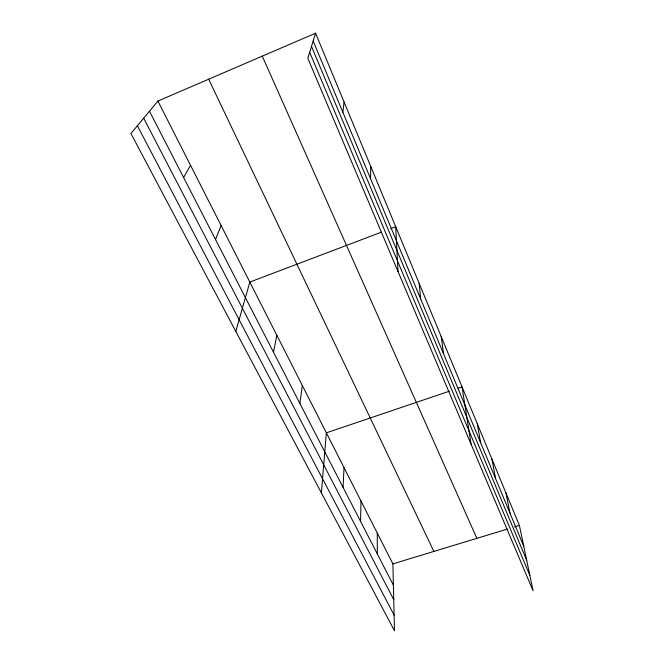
<?xml version="1.0" encoding="UTF-8"?>
<svg xmlns="http://www.w3.org/2000/svg" width="664" height="664" viewBox="0 0 664 664"><rect width="100%" height="100%" fill="white"/><g stroke="black" fill="none" stroke-linecap="round" stroke-linejoin="round"><path stroke-width="1" d="M370.553 178.699L370.736 166.415M360.552 521.364L361 501.063M343.056 487.368L344.043 467.663M321.376 492.862L326.364 432.837L449.404 391.196M342.856 112.249L344.085 102.04M299.887 403.488L302.311 385.469M273.485 352.169L276.838 335.295M235.803 331.411L249.822 282.084L381.244 232.234M315.574 33.2L307.805 58.274L533.067 590.761L519.397 525.415L315.574 33.2L157.916 101.061L130.933 133.522L394.482 630.8L392.897 563.877L157.916 101.061M215.509 239.521L221.112 225.528M183.604 177.52L190.535 165.311M390.888 228.574L395.719 226.739L398.026 271.534M458.152 388.232L462.044 386.913L471.066 444.183M392.897 563.877L507.528 529.025M514.451 526.925L519.397 525.415M137.382 125.762L394.109 615.146M143.681 118.184L393.744 599.658M149.483 111.203L393.403 585.2M208.67 79.207L433.866 551.419M262.263 56.15L476.868 538.346M309.673 52.257L529.864 575.447M311.491 46.397L526.701 560.308M313.159 41.01L523.747 546.198M505.951 492.954L509.977 513.181M491.941 459.114L495.61 478.711M477.316 423.798L480.595 442.697M441.245 336.681L443.477 353.638M419.175 283.387L420.702 298.999M377.268 533.101L377.318 553.95"/></g></svg>
